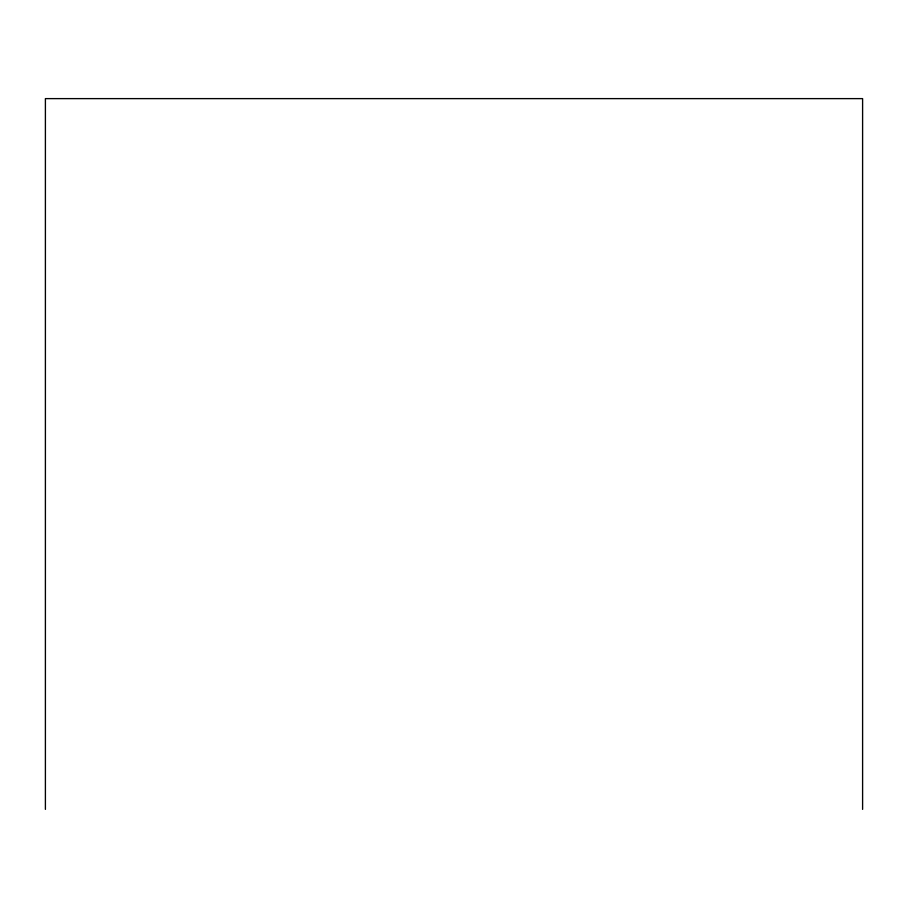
<?xml version="1.0" encoding="UTF-8"?>
<svg xmlns="http://www.w3.org/2000/svg" width="908" height="908" viewBox="0 0 908 908"><rect width="100%" height="100%" fill="white"/><g stroke="black" fill="none" stroke-linecap="round" stroke-linejoin="round"><path stroke-width="1.36" d="M862.6 809.38L862.6 98.62L45.4 98.62L45.4 809.38"/></g></svg>
